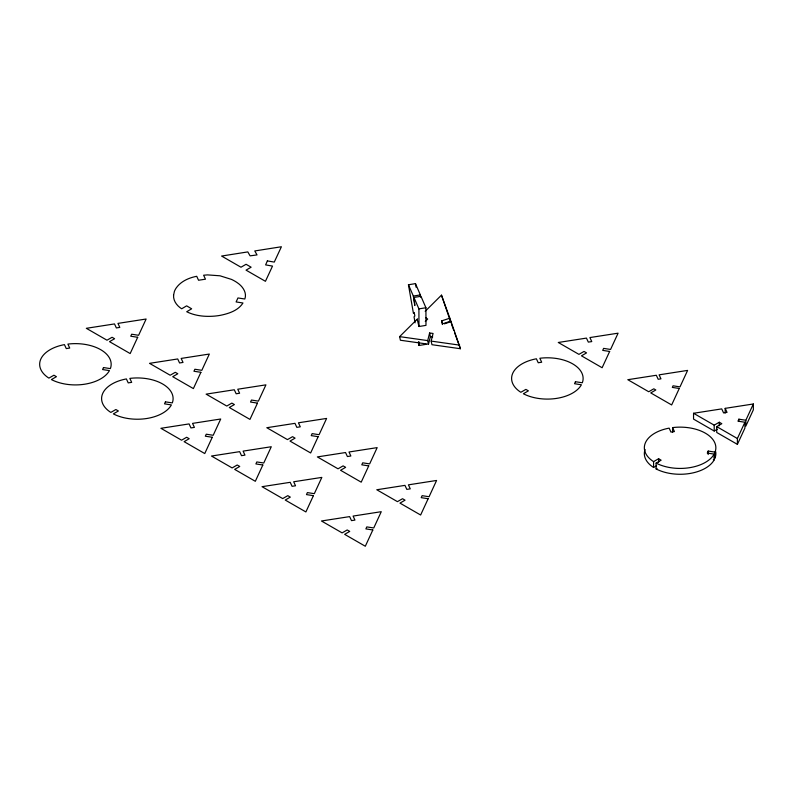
<?xml version="1.0" encoding="UTF-8"?>
<svg xmlns="http://www.w3.org/2000/svg" width="793" height="793" viewBox="0 0 793 793"><rect width="100%" height="100%" fill="white"/><g stroke="black" fill="none" stroke-linecap="round" stroke-linejoin="round"><path stroke-width="1.19" d="M417.614 318.796L399.622 336.629L400.406 340.237L428.488 344.212L427.714 340.603L429.608 332.991L433.077 333.456L431.174 341.099L431.957 344.707L460.426 348.732L450.89 321.066L442.672 323.792L441.592 320.917L449.849 318.181L441.473 295.155L425.177 311.302M428.488 344.212L430.391 336.599L429.608 332.991M717.259 429.251L714.206 431.015L693.548 419.11L693.548 413.272L714.206 425.167L719.291 422.233L721.818 423.7L716.733 426.634L716.733 432.472L737.391 444.367L737.391 438.529L744.914 422.253L737.966 421.172L738.888 419.18L745.836 420.26L753.35 403.974L725.179 408.355L725.179 413.034M737.391 444.367L744.914 428.091L744.914 422.253M714.196 457.829L715.058 457.957L715.058 452.119L708.189 451.058L707.267 453.051L714.136 454.111L714.136 459.95A35.754 20.648 0 0 1 656.108 468.931L656.108 463.092L661.134 460.188L658.606 458.731L653.581 461.635L653.581 467.474L656.594 465.729M425.286 321.462L427.675 319.054L425.702 317.606M656.108 468.931L657.05 468.385M444.437 323.841L449.591 322.127M415.086 322.83L414.045 316.863L414.838 315.991L414.224 312.482L413.431 313.354L408.445 284.766L415.463 283.626L420.359 294.917L420.607 297.216M408.445 284.766L413.341 296.057L420.359 294.917M413.341 296.057L414.828 305.533L413.946 297.444L420.964 296.304L425.92 307.743L425.98 325.368L418.972 326.508L417.267 319.599M413.946 297.444L418.912 308.883L425.92 307.743M418.407 341.902L419.031 345.48L426.049 344.34M693.548 413.272L721.719 408.891L723.583 412.905L727.032 412.37L725.179 408.355M430.391 336.599L432.7 336.906M399.622 336.629L427.714 340.603M431.174 341.099L459.643 345.133M713.274 459.821L714.136 459.95M716.733 426.634L737.391 438.529M715.058 452.119A35.754 20.648 0 0 0 672.583 427.596L674.427 431.561L670.967 432.096L669.133 428.131A35.754 20.648 0 0 0 653.581 461.635M451.673 324.674L453.755 330.403M454.597 332.693L460.426 348.732M450.89 321.066L451.415 323.465M449.849 318.181L450.622 321.789L441.473 295.155M441.592 320.917L442.375 324.525M415.463 283.626L416.087 287.205M418.912 308.883L418.972 326.508M419.021 341.872L419.031 345.48M753.35 403.974L753.35 409.822L745.836 426.099L745.836 420.26M738.888 419.18L738.888 421.519M719.291 422.233L719.291 425.742M714.206 425.167L714.206 431.015M708.189 451.058L708.189 454.558M672.583 427.596L672.583 432.274M658.606 458.731L658.606 462.23M715.692 451.633A35.754 20.648 0 0 1 715.058 457.957M653.581 467.474A35.754 20.648 0 0 1 645.066 449.482M714.136 454.111A35.754 20.648 0 0 1 656.108 463.092M173.578 295.283C173.191 300.953 177.077 305.939 181.686 308.794L186.633 305.85L191.648 308.794L186.702 311.738C195.237 315.971 205.05 316.873 214.437 316.12A39.333 22.71 0 0 0 220.722 315.257C229.008 313.522 238.207 310.519 242.975 302.995L236.116 301.935L237.959 297.95L244.829 299.011C247.178 292.696 242.608 286.352 237.573 282.923A39.164 22.61 0 0 0 231.477 279.404L219.978 275.795L207.538 274.893L203.623 275.221L205.456 279.186L198.547 280.246L196.714 276.291C188.912 277.808 180.913 281.267 176.215 287.958A39.164 22.61 0 0 0 174.371 291.527L173.578 295.283M267.37 260.897L265.625 264.902L272.514 266.091L265.437 281.307L246.038 270.135L251.133 267.201L246.068 264.287L240.983 267.221L221.594 256.05L247.812 251.906L250.082 255.861L257.031 254.91L254.761 250.955L281.396 246.752L274.269 262.086L267.37 260.897M137.685 337.283L130.171 353.559L109.513 341.664L114.598 338.73L112.071 337.273L106.986 340.207L86.328 328.312L114.499 323.931L116.363 327.935L119.812 327.4L117.949 323.395L146.13 319.014L138.606 335.29L131.668 334.22L130.746 336.212L137.685 337.283M200.897 372.314L193.383 388.59L172.725 376.695L177.801 373.761L175.273 372.304L170.188 375.238L149.53 363.343L177.711 358.961L179.565 362.966L183.024 362.431L181.161 358.426L209.332 354.045L201.819 370.321L194.88 369.251L193.948 371.243L200.897 372.314M212.276 437.27L204.753 453.556L184.105 441.651L189.18 438.717L186.652 437.26L181.567 440.194L160.91 428.299L189.091 423.918L190.944 427.923L194.404 427.397L192.54 423.383L220.712 419.001L213.198 435.278L206.259 434.207L205.328 436.2L212.276 437.27M257.487 403.122L249.964 419.398L229.306 407.503L234.391 404.569L231.863 403.102L226.778 406.046L206.121 394.141L234.292 389.769L236.155 393.774L239.605 393.239L237.751 389.224L265.923 384.853L258.409 401.129L251.46 400.049L250.538 402.041L257.487 403.122M262.84 465.005L255.326 481.292L234.669 469.387L239.744 466.453L237.216 464.995L232.131 467.929L211.483 456.034L239.655 451.653L241.518 455.658L244.968 455.123L243.104 451.118L271.285 446.737L263.762 463.013L256.823 461.942L255.901 463.935L262.84 465.005M318.162 436.695L310.648 452.972L289.99 441.077L295.075 438.142L292.548 436.675L287.462 439.619L266.805 427.714L294.976 423.343L296.84 427.348L300.289 426.812L298.426 422.798L326.607 418.426L319.083 434.703L312.145 433.622L311.223 435.615L318.162 436.695M313.413 495.665L305.89 511.941L285.232 500.046L290.317 497.112L287.79 495.655L282.704 498.589L262.047 486.684L290.218 482.313L292.082 486.317L295.531 485.782L293.678 481.767L321.849 477.396L314.325 493.672L307.387 492.592L306.465 494.594L313.413 495.665M368.735 465.887L361.211 482.164L340.554 470.269L345.639 467.335L343.111 465.878L338.026 468.812L317.369 456.917L345.54 452.535L347.403 456.54L350.853 456.005L348.999 452L377.171 447.619L369.657 463.895L362.708 462.825L361.786 464.817L368.735 465.887M372.829 529.972L365.305 546.248L344.648 534.343L349.733 531.409L347.205 529.952L342.12 532.886L321.462 520.991L349.634 516.61L351.497 520.624L354.947 520.089L353.093 516.074L381.264 511.693L373.751 527.969L366.802 526.899L365.88 528.891L372.829 529.972M428.151 498.728L420.627 515.014L399.969 503.109L405.054 500.175L402.527 498.718L397.442 501.652L376.784 489.757L404.955 485.375L406.819 489.38L410.268 488.855L408.415 484.84L436.586 480.459L429.072 496.735L422.124 495.665L421.202 497.657L428.151 498.728M609.648 351.458L602.125 367.734L581.467 355.829L586.552 352.895L584.025 351.438L578.94 354.372L558.282 342.477L586.453 338.096L588.317 342.11L591.766 341.575L589.913 337.56L618.084 333.179L610.57 349.455L603.622 348.385L602.7 350.377L609.648 351.458M679.264 388.481L671.651 404.955L650.746 392.912L655.821 389.978L653.799 388.808L648.724 391.742L627.808 379.698L656.326 375.267L658.19 379.272L660.956 378.846L659.092 374.841L687.61 370.4L679.997 386.885L673.059 385.804L672.325 387.4L679.264 388.481M103.496 367.555L102.575 369.548L109.434 370.609A35.754 20.648 0 0 1 51.416 379.579L56.442 376.685L53.914 375.218L48.888 378.122A35.754 20.648 0 0 1 64.441 344.628L66.275 348.593L69.725 348.058L67.891 344.093A35.754 20.648 0 0 1 110.366 368.616L103.496 367.555M165.44 401.853L164.518 403.845L171.387 404.916A35.754 20.648 0 0 1 113.359 413.887L118.385 410.982L115.857 409.525L110.832 412.429A35.754 20.648 0 0 1 126.384 378.925L128.218 382.89L131.678 382.355L129.834 378.4A35.754 20.648 0 0 1 172.309 402.913L165.44 401.853M575.45 381.72L574.529 383.713L581.398 384.774A35.754 20.648 0 0 1 523.37 393.754L528.396 390.85L525.868 389.393L520.842 392.297A35.754 20.648 0 0 1 536.395 358.793L538.229 362.758L541.688 362.223L539.845 358.258A35.754 20.648 0 0 1 582.32 382.781L575.45 381.72"/></g></svg>
